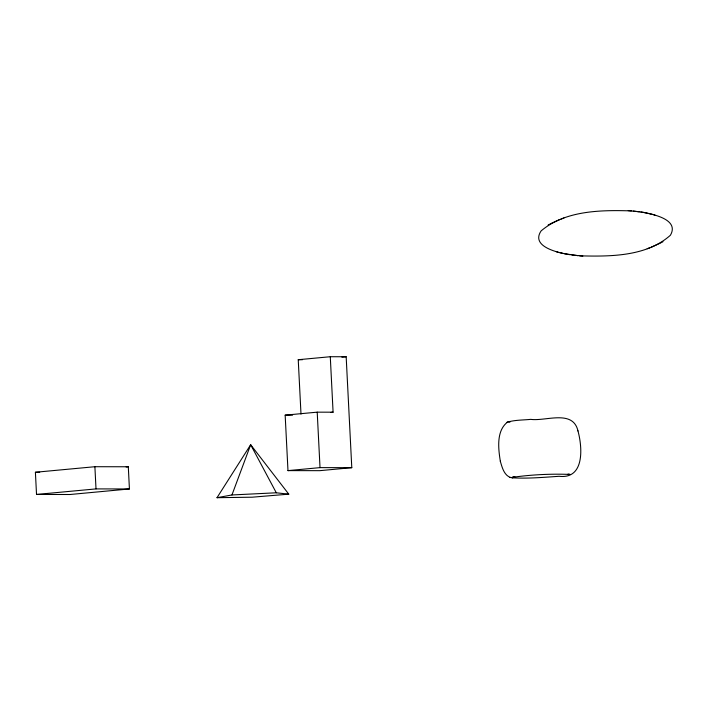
<?xml version="1.0" encoding="UTF-8"?>
<svg xmlns="http://www.w3.org/2000/svg" width="708" height="708" viewBox="0 0 708 708"><rect width="100%" height="100%" fill="white"/><g stroke="black" fill="none" stroke-linecap="round" stroke-linejoin="round"><path stroke-width="1.06" d="M217.002 497.697L231.95 494.963L250.667 444.739L288.784 494.166L252.128 497.202L217.002 497.697L250.667 444.739L276.306 492.786L288.784 494.166M631.386 210.895C600.986 209.957 565.506 210.329 541.116 230.896C530.009 247.304 560.453 253.243 570.152 254.721M579.71 255.827C610.19 256.632 646.404 256.623 670.405 235.242C679.972 218.825 650.864 213.772 640.952 212.002M577.985 430.977C573.002 409.18 545.886 421.455 530.743 419.366C522.991 420.136 514.99 419.915 507.459 422.127C496.149 430.96 498.317 448.686 500.352 461.35M548.116 225.038L549.435 224.294M550.143 223.887L559.895 219.498M661.661 242.428L662.98 241.685M660.953 242.835L651.21 247.225M561.125 219.029L563.922 218.011M647.174 248.712L649.971 247.694M509.733 421.446L506.901 422.295M514.371 476.705L514.84 476.555L512.052 477.396C531.204 474.643 550.797 473.705 570.135 474.422L568.055 474.077M300.997 414.109L298.236 359.717L330.282 356.726L346.168 356.752L351.788 467.678L319.742 470.67L287.979 470.616L285.165 415.154L317.211 412.162L333.087 412.189L330.282 356.726M341.893 357.151L346.168 356.752M330.955 412.392L333.087 412.189M35.4 472.263L94.89 466.714L128.298 466.767L129.422 488.962L69.933 494.511L36.524 494.45L35.4 472.263L39.71 472.271M126.13 466.97L128.298 466.767M287.979 470.616L320.016 467.625L351.788 467.678M36.524 494.45L96.014 488.901L129.422 488.962M231.95 494.963L276.306 492.786M298.236 359.717L302.475 359.726M285.165 415.154L292.581 415.162M633.288 211.072L643.82 212.418L652.404 214.347M577.808 255.65L564.409 253.703M628.244 210.621L639.333 211.772M582.852 256.101L571.763 254.951M512.158 477.794C527.787 478.758 543.496 477.334 559.099 476.298C584.666 479.343 582.551 447.624 577.932 430.809M509.335 422.003L509.964 422.11M500.299 461.165C502.06 467.138 503.972 475.289 510.601 477.511M509.928 477.396L512.787 477.9M563.152 253.429L558.692 252.375M653.227 214.577L654.909 215.037M556.187 251.676L557.869 252.145M317.211 412.162L320.016 467.625M94.89 466.714L96.014 488.901"/></g></svg>
